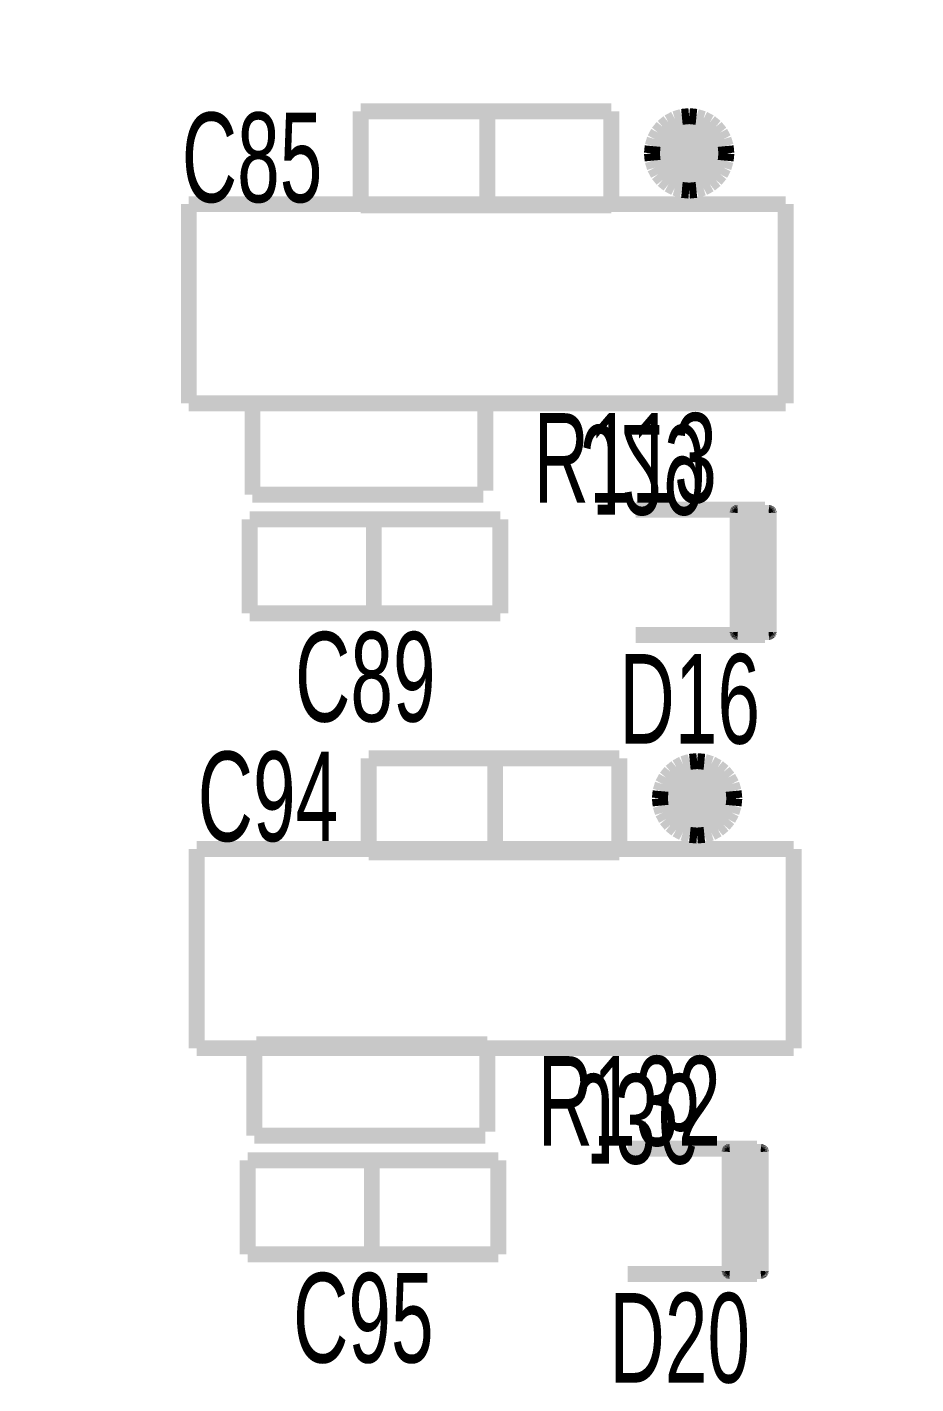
# Model space of a CAD drawing. Extents: x 0 to 105, y 0 to 80.
# Drawn here: x 11.35 to 22.69, y 62.69 to 80 of the extents above; entities that cross this region are included whole.
import ezdxf
from ezdxf.enums import TextEntityAlignment as Align

# ---------------------------------------------------------------- set-up
doc = ezdxf.new("R2010")
doc.units = 0
for name, color, linetype in [('BOARD_OUTLINE', 2, 'CONTINUOUS'), ('SILKSCREEN_BOTTOM', 6, 'CONTINUOUS'), ('SILKSCREEN_TOP', 4, 'CONTINUOUS')]:
    doc.layers.add(name, color=color, linetype=linetype)

msp = doc.modelspace()

# ---------------------------------------------------------------- linework, layer by layer
at = {"layer": 'BOARD_OUTLINE', "color": 2, "const_width": 0.000001}
msp.add_lwpolyline([(105, 80), (0, 80)], dxfattribs=at)
at = {"layer": 'SILKSCREEN_BOTTOM', "color": 6, "const_width": 0.2032}
for points in [[(19.706567, 78.8553), (19.617398, 78.828251)], [(19.706567, 78.8553), (19.617398, 78.828251)], [(19.7993, 78.864434), (19.706567, 78.8553)], [(19.7993, 78.864434), (19.706567, 78.8553)], [(19.892033, 78.8553), (19.7993, 78.864434)], [(19.892033, 78.8553), (19.7993, 78.864434)], [(19.981202, 78.828251), (19.892033, 78.8553)], [(19.981202, 78.828251), (19.892033, 78.8553)], [(19.463188, 78.725212), (19.404075, 78.653181)], [(19.463188, 78.725212), (19.404075, 78.653181)], [(19.535219, 78.784325), (19.463188, 78.725212)], [(19.535219, 78.784325), (19.463188, 78.725212)], [(19.617398, 78.828251), (19.535219, 78.784325)], [(19.617398, 78.828251), (19.535219, 78.784325)], [(20.063381, 78.784325), (19.981202, 78.828251)], [(20.063381, 78.784325), (19.981202, 78.828251)], [(20.135412, 78.725212), (20.063381, 78.784325)], [(20.135412, 78.725212), (20.063381, 78.784325)], [(20.194525, 78.653181), (20.135412, 78.725212)], [(20.194525, 78.653181), (20.135412, 78.725212)], [(19.360149, 78.571002), (19.3331, 78.481833)], [(19.360149, 78.571002), (19.3331, 78.481833)], [(19.404075, 78.653181), (19.360149, 78.571002)], [(19.404075, 78.653181), (19.360149, 78.571002)], [(20.238451, 78.571002), (20.194525, 78.653181)], [(20.238451, 78.571002), (20.194525, 78.653181)], [(20.2655, 78.481833), (20.238451, 78.571002)], [(20.2655, 78.481833), (20.238451, 78.571002)], [(19.3331, 78.481833), (19.323966, 78.3891)], [(19.3331, 78.481833), (19.323966, 78.3891)], [(19.323966, 78.3891), (19.3331, 78.296367)], [(19.323966, 78.3891), (19.3331, 78.296367)], [(20.274634, 78.3891), (20.2655, 78.481833)], [(20.274634, 78.3891), (20.2655, 78.481833)], [(20.2655, 78.296367), (20.274634, 78.3891)], [(20.2655, 78.296367), (20.274634, 78.3891)], [(20.274634, 78.3891), (20.274634, 78.3891)], [(19.3331, 78.296367), (19.360149, 78.207198)], [(19.3331, 78.296367), (19.360149, 78.207198)], [(19.360149, 78.207198), (19.404075, 78.125019)], [(19.360149, 78.207198), (19.404075, 78.125019)], [(20.194525, 78.125019), (20.238451, 78.207198)], [(20.194525, 78.125019), (20.238451, 78.207198)], [(20.238451, 78.207198), (20.2655, 78.296367)], [(20.238451, 78.207198), (20.2655, 78.296367)], [(19.404075, 78.125019), (19.463188, 78.052988)], [(19.404075, 78.125019), (19.463188, 78.052988)], [(19.463188, 78.052988), (19.535219, 77.993875)], [(19.463188, 78.052988), (19.535219, 77.993875)], [(19.535219, 77.993875), (19.617398, 77.949949)], [(19.535219, 77.993875), (19.617398, 77.949949)], [(19.981202, 77.949949), (20.063381, 77.993875)], [(19.981202, 77.949949), (20.063381, 77.993875)], [(20.063381, 77.993875), (20.135412, 78.052988)], [(20.063381, 77.993875), (20.135412, 78.052988)], [(20.135412, 78.052988), (20.194525, 78.125019)], [(20.135412, 78.052988), (20.194525, 78.125019)], [(19.617398, 77.949949), (19.706567, 77.9229)], [(19.617398, 77.949949), (19.706567, 77.9229)], [(19.706567, 77.9229), (19.7993, 77.913766)], [(19.706567, 77.9229), (19.7993, 77.913766)], [(19.7993, 77.913766), (19.892033, 77.9229)], [(19.7993, 77.913766), (19.892033, 77.9229)], [(19.892033, 77.9229), (19.981202, 77.949949)], [(19.892033, 77.9229), (19.981202, 77.949949)], [(13.4112, 77.7414), (21.0312, 77.7414)], [(13.4112, 75.2014), (13.4112, 77.7414)], [(21.0312, 77.7414), (21.0312, 75.2014)], [(21.0312, 75.2014), (13.4112, 75.2014)], [(19.636819, 70.554725), (19.564788, 70.495612)], [(19.636819, 70.554725), (19.564788, 70.495612)], [(19.718998, 70.598651), (19.636819, 70.554725)], [(19.718998, 70.598651), (19.636819, 70.554725)], [(19.808167, 70.6257), (19.718998, 70.598651)], [(19.808167, 70.6257), (19.718998, 70.598651)], [(19.9009, 70.634834), (19.808167, 70.6257)], [(19.9009, 70.634834), (19.808167, 70.6257)], [(19.993633, 70.6257), (19.9009, 70.634834)], [(19.993633, 70.6257), (19.9009, 70.634834)], [(20.082802, 70.598651), (19.993633, 70.6257)], [(20.082802, 70.598651), (19.993633, 70.6257)], [(20.164981, 70.554725), (20.082802, 70.598651)], [(20.164981, 70.554725), (20.082802, 70.598651)], [(20.237012, 70.495612), (20.164981, 70.554725)], [(20.237012, 70.495612), (20.164981, 70.554725)], [(19.505675, 70.423581), (19.461749, 70.341402)], [(19.505675, 70.423581), (19.461749, 70.341402)], [(19.564788, 70.495612), (19.505675, 70.423581)], [(19.564788, 70.495612), (19.505675, 70.423581)], [(20.296125, 70.423581), (20.237012, 70.495612)], [(20.296125, 70.423581), (20.237012, 70.495612)], [(20.340051, 70.341402), (20.296125, 70.423581)], [(20.340051, 70.341402), (20.296125, 70.423581)], [(19.4347, 70.252233), (19.425566, 70.1595)], [(19.4347, 70.252233), (19.425566, 70.1595)], [(19.461749, 70.341402), (19.4347, 70.252233)], [(19.461749, 70.341402), (19.4347, 70.252233)], [(20.3671, 70.252233), (20.340051, 70.341402)], [(20.3671, 70.252233), (20.340051, 70.341402)], [(20.376234, 70.1595), (20.3671, 70.252233)], [(20.376234, 70.1595), (20.3671, 70.252233)], [(19.425566, 70.1595), (19.4347, 70.066767)], [(19.425566, 70.1595), (19.4347, 70.066767)], [(19.4347, 70.066767), (19.461749, 69.977598)], [(19.4347, 70.066767), (19.461749, 69.977598)], [(20.340051, 69.977598), (20.3671, 70.066767)], [(20.340051, 69.977598), (20.3671, 70.066767)], [(20.3671, 70.066767), (20.376234, 70.1595)], [(20.3671, 70.066767), (20.376234, 70.1595)], [(20.376234, 70.1595), (20.376234, 70.1595)], [(19.461749, 69.977598), (19.505675, 69.895419)], [(19.461749, 69.977598), (19.505675, 69.895419)], [(19.505675, 69.895419), (19.564788, 69.823388)], [(19.505675, 69.895419), (19.564788, 69.823388)], [(20.237012, 69.823388), (20.296125, 69.895419)], [(20.237012, 69.823388), (20.296125, 69.895419)], [(20.296125, 69.895419), (20.340051, 69.977598)], [(20.296125, 69.895419), (20.340051, 69.977598)], [(19.564788, 69.823388), (19.636819, 69.764275)], [(19.564788, 69.823388), (19.636819, 69.764275)], [(19.636819, 69.764275), (19.718998, 69.720349)], [(19.636819, 69.764275), (19.718998, 69.720349)], [(19.718998, 69.720349), (19.808167, 69.6933)], [(19.718998, 69.720349), (19.808167, 69.6933)], [(19.808167, 69.6933), (19.9009, 69.684166)], [(19.808167, 69.6933), (19.9009, 69.684166)], [(19.9009, 69.684166), (19.993633, 69.6933)], [(19.9009, 69.684166), (19.993633, 69.6933)], [(19.993633, 69.6933), (20.082802, 69.720349)], [(19.993633, 69.6933), (20.082802, 69.720349)], [(20.082802, 69.720349), (20.164981, 69.764275)], [(20.082802, 69.720349), (20.164981, 69.764275)], [(20.164981, 69.764275), (20.237012, 69.823388)], [(20.164981, 69.764275), (20.237012, 69.823388)], [(13.5128, 69.5118), (21.1328, 69.5118)], [(13.5128, 66.9718), (13.5128, 69.5118)], [(21.1328, 69.5118), (21.1328, 66.9718)], [(21.1328, 66.9718), (13.5128, 66.9718)]]:
    msp.add_lwpolyline(points, dxfattribs=at)
at = {"layer": 'SILKSCREEN_BOTTOM', "color": 6}
for points in [[(20.274634, 78.389104), (19.53522, 78.784328), (19.404076, 78.653184), (19.463188, 78.725216)], [(20.274634, 78.389104), (19.706568, 78.855296), (19.53522, 78.784328), (19.617398, 78.828248)], [(20.274634, 78.389104), (19.892032, 78.855296), (19.706568, 78.855296), (19.7993, 78.864432)], [(20.274634, 78.389104), (20.06338, 78.784328), (19.892032, 78.855296), (19.981202, 78.828248)], [(20.274634, 78.389104), (20.194524, 78.653184), (20.06338, 78.784328), (20.135412, 78.725216)], [(20.274634, 78.389104), (19.404076, 78.653184), (19.3331, 78.481832), (19.360148, 78.571)], [(20.274634, 78.389104), (20.2655, 78.481832), (20.194524, 78.653184), (20.238452, 78.571)], [(20.274634, 78.389104), (19.3331, 78.481832), (19.3331, 78.296368), (19.323966, 78.389104)], [(20.274634, 78.389104), (19.3331, 78.296368), (19.404076, 78.125016), (19.360148, 78.2072)], [(20.274634, 78.389104), (19.404076, 78.125016), (19.53522, 77.993872), (19.463188, 78.052992)], [(20.274634, 78.389104), (19.53522, 77.993872), (19.706568, 77.922896), (19.617398, 77.949952)], [(20.274634, 78.389104), (19.706568, 77.922896), (19.892032, 77.922896), (19.7993, 77.913768)], [(20.274634, 78.389104), (19.892032, 77.922896), (20.06338, 77.993872), (19.981202, 77.949952)], [(20.274634, 78.389104), (20.06338, 77.993872), (20.194524, 78.125016), (20.135412, 78.052992)], [(20.274634, 78.389104), (20.194524, 78.125016), (20.2655, 78.296368), (20.238452, 78.2072)], [(20.274634, 78.389104), (20.2655, 78.296368), (20.274634, 78.389104)], [(20.376234, 70.159504), (19.993632, 70.625696), (19.808168, 70.625696), (19.9009, 70.634832)], [(20.376234, 70.159504), (19.63682, 70.554728), (19.505676, 70.423584), (19.564788, 70.495616)], [(20.376234, 70.159504), (19.808168, 70.625696), (19.63682, 70.554728), (19.718998, 70.598648)], [(20.376234, 70.159504), (20.16498, 70.554728), (19.993632, 70.625696), (20.082802, 70.598648)], [(20.376234, 70.159504), (20.296124, 70.423584), (20.16498, 70.554728), (20.237012, 70.495616)], [(20.376234, 70.159504), (19.505676, 70.423584), (19.4347, 70.252232), (19.461748, 70.3414)], [(20.376234, 70.159504), (20.3671, 70.252232), (20.296124, 70.423584), (20.340052, 70.3414)], [(20.376234, 70.159504), (19.4347, 70.252232), (19.4347, 70.066768), (19.425566, 70.159504)], [(20.376234, 70.159504), (19.4347, 70.066768), (19.505676, 69.895416), (19.461748, 69.9776)], [(20.376234, 70.159504), (19.505676, 69.895416), (19.63682, 69.764272), (19.564788, 69.823392)], [(20.376234, 70.159504), (19.63682, 69.764272), (19.808168, 69.693296), (19.718998, 69.720352)], [(20.376234, 70.159504), (19.808168, 69.693296), (19.993632, 69.693296), (19.9009, 69.684168)], [(20.376234, 70.159504), (19.993632, 69.693296), (20.16498, 69.764272), (20.082802, 69.720352)], [(20.376234, 70.159504), (20.16498, 69.764272), (20.296124, 69.895416), (20.237012, 69.823392)], [(20.376234, 70.159504), (20.296124, 69.895416), (20.3671, 70.066768), (20.340052, 69.9776)], [(20.376234, 70.159504), (20.3671, 70.066768), (20.376234, 70.159504)]]:
    msp.add_solid(points, dxfattribs=at)
at = {"layer": 'SILKSCREEN_TOP', "color": 4}
for points, const_width in [([(18.806, 78.9256), (15.606, 78.9256)], 0.2032), ([(15.606, 78.9256), (15.606, 77.7256)], 0.2032), ([(17.2212, 78.9098), (17.2212, 77.7414)], 0.2032), ([(18.806, 77.7256), (18.806, 78.9256)], 0.2032), ([(15.606, 77.7256), (18.806, 77.7256)], 0.2032), ([(14.224, 75.1506), (14.224, 74.033)], 0.2032), ([(17.1958, 75.2014), (14.2494, 75.2014)], 0.2032), ([(17.1958, 74.0838), (17.1958, 75.1506)], 0.2032), ([(14.224, 74.033), (17.1704, 74.033)], 0.2032), ([(20.767, 73.8424), (19.117, 73.8424)], 0.2032), ([(17.3886, 73.7186), (14.1886, 73.7186)], 0.2032), ([(14.1886, 73.7186), (14.1886, 72.5186)], 0.2032), ([(15.7734, 72.5344), (15.7734, 73.7028)], 0.2032), ([(17.3886, 72.5186), (17.3886, 73.7186)], 0.2032), ([(20.367616, 73.812222), (20.367, 73.8044)], 0.1), ([(20.367616, 73.812222), (20.367, 73.8044)], 0.1), ([(20.367, 73.8044), (20.367, 72.2804)], 0.1), ([(20.367, 73.8044), (20.367, 72.2804)], 0.1), ([(20.369448, 73.819851), (20.367616, 73.812222)], 0.1), ([(20.369448, 73.819851), (20.367616, 73.812222)], 0.1), ([(20.37245, 73.8271), (20.369448, 73.819851)], 0.1), ([(20.37245, 73.8271), (20.369448, 73.819851)], 0.1), ([(20.37655, 73.83379), (20.37245, 73.8271)], 0.1), ([(20.37655, 73.83379), (20.37245, 73.8271)], 0.1), ([(20.381645, 73.839756), (20.37655, 73.83379)], 0.1), ([(20.381645, 73.839756), (20.37655, 73.83379)], 0.1), ([(20.387611, 73.844851), (20.381645, 73.839756)], 0.1), ([(20.387611, 73.844851), (20.381645, 73.839756)], 0.1), ([(20.394301, 73.848951), (20.387611, 73.844851)], 0.1), ([(20.394301, 73.848951), (20.387611, 73.844851)], 0.1), ([(20.40155, 73.851953), (20.394301, 73.848951)], 0.1), ([(20.40155, 73.851953), (20.394301, 73.848951)], 0.1), ([(20.409179, 73.853785), (20.40155, 73.851953)], 0.1), ([(20.409179, 73.853785), (20.40155, 73.851953)], 0.1), ([(20.417, 73.8544), (20.409179, 73.853785)], 0.1), ([(20.417, 73.8544), (20.409179, 73.853785)], 0.1), ([(20.817, 73.8544), (20.417, 73.8544)], 0.1), ([(20.817, 73.8544), (20.417, 73.8544)], 0.1), ([(20.824821, 73.853784), (20.817, 73.8544)], 0.1), ([(20.824821, 73.853784), (20.817, 73.8544)], 0.1), ([(20.83245, 73.851952), (20.824821, 73.853784)], 0.1), ([(20.83245, 73.851952), (20.824821, 73.853784)], 0.1), ([(20.839699, 73.84895), (20.83245, 73.851952)], 0.1), ([(20.839699, 73.84895), (20.83245, 73.851952)], 0.1), ([(20.846389, 73.84485), (20.839699, 73.84895)], 0.1), ([(20.846389, 73.84485), (20.839699, 73.84895)], 0.1), ([(20.852355, 73.839755), (20.846389, 73.84485)], 0.1), ([(20.852355, 73.839755), (20.846389, 73.84485)], 0.1), ([(20.85745, 73.833789), (20.852355, 73.839755)], 0.1), ([(20.85745, 73.833789), (20.852355, 73.839755)], 0.1), ([(20.86155, 73.827099), (20.85745, 73.833789)], 0.1), ([(20.86155, 73.827099), (20.85745, 73.833789)], 0.1), ([(20.864552, 73.81985), (20.86155, 73.827099)], 0.1), ([(20.864552, 73.81985), (20.86155, 73.827099)], 0.1), ([(20.866384, 73.812221), (20.864552, 73.81985)], 0.1), ([(20.866384, 73.812221), (20.864552, 73.81985)], 0.1), ([(20.867, 73.8044), (20.866384, 73.812221)], 0.1), ([(20.867, 73.8044), (20.866384, 73.812221)], 0.1), ([(20.867, 72.2804), (20.867, 73.8044)], 0.1), ([(20.867, 72.2804), (20.867, 73.8044)], 0.1), ([(14.1886, 72.5186), (17.3886, 72.5186)], 0.2032), ([(19.117, 72.2424), (20.767, 72.2424)], 0.2032), ([(20.367, 72.2804), (20.367616, 72.272579)], 0.1), ([(20.367, 72.2804), (20.367616, 72.272579)], 0.1), ([(20.367616, 72.272579), (20.369448, 72.26495)], 0.1), ([(20.367616, 72.272579), (20.369448, 72.26495)], 0.1), ([(20.369448, 72.26495), (20.37245, 72.257701)], 0.1), ([(20.369448, 72.26495), (20.37245, 72.257701)], 0.1), ([(20.37245, 72.257701), (20.37655, 72.251011)], 0.1), ([(20.37245, 72.257701), (20.37655, 72.251011)], 0.1), ([(20.37655, 72.251011), (20.381645, 72.245045)], 0.1), ([(20.37655, 72.251011), (20.381645, 72.245045)], 0.1), ([(20.381645, 72.245045), (20.387611, 72.23995)], 0.1), ([(20.381645, 72.245045), (20.387611, 72.23995)], 0.1), ([(20.387611, 72.23995), (20.394301, 72.23585)], 0.1), ([(20.387611, 72.23995), (20.394301, 72.23585)], 0.1), ([(20.394301, 72.23585), (20.40155, 72.232848)], 0.1), ([(20.394301, 72.23585), (20.40155, 72.232848)], 0.1), ([(20.40155, 72.232848), (20.409179, 72.231016)], 0.1), ([(20.40155, 72.232848), (20.409179, 72.231016)], 0.1), ([(20.409179, 72.231016), (20.417, 72.2304)], 0.1), ([(20.409179, 72.231016), (20.417, 72.2304)], 0.1), ([(20.417, 72.2304), (20.817, 72.2304)], 0.1), ([(20.417, 72.2304), (20.817, 72.2304)], 0.1), ([(20.817, 72.2304), (20.824821, 72.231015)], 0.1), ([(20.817, 72.2304), (20.824821, 72.231015)], 0.1), ([(20.824821, 72.231015), (20.83245, 72.232847)], 0.1), ([(20.824821, 72.231015), (20.83245, 72.232847)], 0.1), ([(20.83245, 72.232847), (20.839699, 72.235849)], 0.1), ([(20.83245, 72.232847), (20.839699, 72.235849)], 0.1), ([(20.839699, 72.235849), (20.846389, 72.239949)], 0.1), ([(20.839699, 72.235849), (20.846389, 72.239949)], 0.1), ([(20.846389, 72.239949), (20.852355, 72.245044)], 0.1), ([(20.846389, 72.239949), (20.852355, 72.245044)], 0.1), ([(20.852355, 72.245044), (20.85745, 72.25101)], 0.1), ([(20.852355, 72.245044), (20.85745, 72.25101)], 0.1), ([(20.85745, 72.25101), (20.86155, 72.2577)], 0.1), ([(20.85745, 72.25101), (20.86155, 72.2577)], 0.1), ([(20.86155, 72.2577), (20.864552, 72.264949)], 0.1), ([(20.86155, 72.2577), (20.864552, 72.264949)], 0.1), ([(20.864552, 72.264949), (20.866384, 72.272578)], 0.1), ([(20.864552, 72.264949), (20.866384, 72.272578)], 0.1), ([(20.866384, 72.272578), (20.867, 72.2804)], 0.1), ([(20.866384, 72.272578), (20.867, 72.2804)], 0.1), ([(18.9076, 70.6706), (15.7076, 70.6706)], 0.2032), ([(15.7076, 70.6706), (15.7076, 69.4706)], 0.2032), ([(17.3228, 70.6548), (17.3228, 69.4864)], 0.2032), ([(18.9076, 69.4706), (18.9076, 70.6706)], 0.2032), ([(15.7076, 69.4706), (18.9076, 69.4706)], 0.2032), ([(14.2494, 66.9718), (14.2494, 65.8542)], 0.2032), ([(17.2212, 67.0226), (14.2748, 67.0226)], 0.2032), ([(17.2212, 65.905), (17.2212, 66.9718)], 0.2032), ([(14.2494, 65.8542), (17.1958, 65.8542)], 0.2032), ([(20.6654, 65.689), (19.0154, 65.689)], 0.2032), ([(17.3632, 65.5398), (14.1632, 65.5398)], 0.2032), ([(14.1632, 65.5398), (14.1632, 64.3398)], 0.2032), ([(15.748, 64.3556), (15.748, 65.524)], 0.2032), ([(17.3632, 64.3398), (17.3632, 65.5398)], 0.2032), ([(20.266016, 65.658822), (20.2654, 65.651)], 0.1), ([(20.266016, 65.658822), (20.2654, 65.651)], 0.1), ([(20.2654, 65.651), (20.2654, 64.127)], 0.1), ([(20.2654, 65.651), (20.2654, 64.127)], 0.1), ([(20.267848, 65.666451), (20.266016, 65.658822)], 0.1), ([(20.267848, 65.666451), (20.266016, 65.658822)], 0.1), ([(20.27085, 65.6737), (20.267848, 65.666451)], 0.1), ([(20.27085, 65.6737), (20.267848, 65.666451)], 0.1), ([(20.27495, 65.68039), (20.27085, 65.6737)], 0.1), ([(20.27495, 65.68039), (20.27085, 65.6737)], 0.1), ([(20.280045, 65.686356), (20.27495, 65.68039)], 0.1), ([(20.280045, 65.686356), (20.27495, 65.68039)], 0.1), ([(20.286011, 65.691451), (20.280045, 65.686356)], 0.1), ([(20.286011, 65.691451), (20.280045, 65.686356)], 0.1), ([(20.292701, 65.695551), (20.286011, 65.691451)], 0.1), ([(20.292701, 65.695551), (20.286011, 65.691451)], 0.1), ([(20.29995, 65.698553), (20.292701, 65.695551)], 0.1), ([(20.29995, 65.698553), (20.292701, 65.695551)], 0.1), ([(20.307579, 65.700385), (20.29995, 65.698553)], 0.1), ([(20.307579, 65.700385), (20.29995, 65.698553)], 0.1), ([(20.3154, 65.701), (20.307579, 65.700385)], 0.1), ([(20.3154, 65.701), (20.307579, 65.700385)], 0.1), ([(20.7154, 65.701), (20.3154, 65.701)], 0.1), ([(20.7154, 65.701), (20.3154, 65.701)], 0.1), ([(20.723221, 65.700384), (20.7154, 65.701)], 0.1), ([(20.723221, 65.700384), (20.7154, 65.701)], 0.1), ([(20.73085, 65.698552), (20.723221, 65.700384)], 0.1), ([(20.73085, 65.698552), (20.723221, 65.700384)], 0.1), ([(20.738099, 65.69555), (20.73085, 65.698552)], 0.1), ([(20.738099, 65.69555), (20.73085, 65.698552)], 0.1), ([(20.744789, 65.69145), (20.738099, 65.69555)], 0.1), ([(20.744789, 65.69145), (20.738099, 65.69555)], 0.1), ([(20.750755, 65.686355), (20.744789, 65.69145)], 0.1), ([(20.750755, 65.686355), (20.744789, 65.69145)], 0.1), ([(20.75585, 65.680389), (20.750755, 65.686355)], 0.1), ([(20.75585, 65.680389), (20.750755, 65.686355)], 0.1), ([(20.75995, 65.673699), (20.75585, 65.680389)], 0.1), ([(20.75995, 65.673699), (20.75585, 65.680389)], 0.1), ([(20.762952, 65.66645), (20.75995, 65.673699)], 0.1), ([(20.762952, 65.66645), (20.75995, 65.673699)], 0.1), ([(20.764784, 65.658821), (20.762952, 65.66645)], 0.1), ([(20.764784, 65.658821), (20.762952, 65.66645)], 0.1), ([(20.7654, 65.651), (20.764784, 65.658821)], 0.1), ([(20.7654, 65.651), (20.764784, 65.658821)], 0.1), ([(20.7654, 64.127), (20.7654, 65.651)], 0.1), ([(20.7654, 64.127), (20.7654, 65.651)], 0.1), ([(14.1632, 64.3398), (17.3632, 64.3398)], 0.2032), ([(19.0154, 64.089), (20.6654, 64.089)], 0.2032), ([(20.2654, 64.127), (20.266016, 64.119179)], 0.1), ([(20.2654, 64.127), (20.266016, 64.119179)], 0.1), ([(20.266016, 64.119179), (20.267848, 64.11155)], 0.1), ([(20.266016, 64.119179), (20.267848, 64.11155)], 0.1), ([(20.267848, 64.11155), (20.27085, 64.104301)], 0.1), ([(20.267848, 64.11155), (20.27085, 64.104301)], 0.1), ([(20.27085, 64.104301), (20.27495, 64.097611)], 0.1), ([(20.27085, 64.104301), (20.27495, 64.097611)], 0.1), ([(20.27495, 64.097611), (20.280045, 64.091645)], 0.1), ([(20.27495, 64.097611), (20.280045, 64.091645)], 0.1), ([(20.280045, 64.091645), (20.286011, 64.08655)], 0.1), ([(20.280045, 64.091645), (20.286011, 64.08655)], 0.1), ([(20.286011, 64.08655), (20.292701, 64.08245)], 0.1), ([(20.286011, 64.08655), (20.292701, 64.08245)], 0.1), ([(20.292701, 64.08245), (20.29995, 64.079448)], 0.1), ([(20.292701, 64.08245), (20.29995, 64.079448)], 0.1), ([(20.29995, 64.079448), (20.307579, 64.077616)], 0.1), ([(20.29995, 64.079448), (20.307579, 64.077616)], 0.1), ([(20.307579, 64.077616), (20.3154, 64.077)], 0.1), ([(20.307579, 64.077616), (20.3154, 64.077)], 0.1), ([(20.3154, 64.077), (20.7154, 64.077)], 0.1), ([(20.3154, 64.077), (20.7154, 64.077)], 0.1), ([(20.7154, 64.077), (20.723221, 64.077615)], 0.1), ([(20.7154, 64.077), (20.723221, 64.077615)], 0.1), ([(20.723221, 64.077615), (20.73085, 64.079447)], 0.1), ([(20.723221, 64.077615), (20.73085, 64.079447)], 0.1), ([(20.73085, 64.079447), (20.738099, 64.082449)], 0.1), ([(20.73085, 64.079447), (20.738099, 64.082449)], 0.1), ([(20.738099, 64.082449), (20.744789, 64.086549)], 0.1), ([(20.738099, 64.082449), (20.744789, 64.086549)], 0.1), ([(20.744789, 64.086549), (20.750755, 64.091644)], 0.1), ([(20.744789, 64.086549), (20.750755, 64.091644)], 0.1), ([(20.750755, 64.091644), (20.75585, 64.09761)], 0.1), ([(20.750755, 64.091644), (20.75585, 64.09761)], 0.1), ([(20.75585, 64.09761), (20.75995, 64.1043)], 0.1), ([(20.75585, 64.09761), (20.75995, 64.1043)], 0.1), ([(20.75995, 64.1043), (20.762952, 64.111549)], 0.1), ([(20.75995, 64.1043), (20.762952, 64.111549)], 0.1), ([(20.762952, 64.111549), (20.764784, 64.119178)], 0.1), ([(20.762952, 64.111549), (20.764784, 64.119178)], 0.1), ([(20.764784, 64.119178), (20.7654, 64.127)], 0.1), ([(20.764784, 64.119178), (20.7654, 64.127)], 0.1)]:
    msp.add_lwpolyline(points, dxfattribs=dict(at, const_width=const_width))
for points in [[(20.817, 72.2304), (20.367616, 73.812224), (20.367, 72.2804), (20.367, 73.8044)], [(20.817, 72.2304), (20.37245, 73.827104), (20.367616, 73.812224), (20.369448, 73.819848)], [(20.817, 72.2304), (20.381644, 73.83976), (20.37245, 73.827104), (20.37655, 73.833792)], [(20.817, 72.2304), (20.3943, 73.848952), (20.381644, 73.83976), (20.387612, 73.844848)], [(20.817, 72.2304), (20.40918, 73.853784), (20.3943, 73.848952), (20.40155, 73.851952)], [(20.817, 72.2304), (20.817, 73.8544), (20.40918, 73.853784), (20.417, 73.8544)], [(20.817, 72.2304), (20.83245, 73.851952), (20.817, 73.8544), (20.82482, 73.853784)], [(20.817, 72.2304), (20.846388, 73.844848), (20.83245, 73.851952), (20.8397, 73.848952)], [(20.817, 72.2304), (20.85745, 73.833792), (20.846388, 73.844848), (20.852356, 73.839752)], [(20.817, 72.2304), (20.864552, 73.819848), (20.85745, 73.833792), (20.86155, 73.827096)], [(20.817, 72.2304), (20.867, 73.8044), (20.864552, 73.819848), (20.866384, 73.812224)], [(20.817, 72.2304), (20.866384, 72.272576), (20.867, 73.8044), (20.867, 72.2804)], [(20.817, 72.2304), (20.367, 72.2804), (20.369448, 72.264952), (20.367616, 72.272576)], [(20.817, 72.2304), (20.369448, 72.264952), (20.37655, 72.251008), (20.37245, 72.257704)], [(20.817, 72.2304), (20.37655, 72.251008), (20.387612, 72.239952), (20.381644, 72.245048)], [(20.817, 72.2304), (20.387612, 72.239952), (20.40155, 72.232848), (20.3943, 72.235848)], [(20.817, 72.2304), (20.40155, 72.232848), (20.417, 72.2304), (20.40918, 72.231016)], [(20.817, 72.2304), (20.86155, 72.257696), (20.866384, 72.272576), (20.864552, 72.264952)], [(20.817, 72.2304), (20.852356, 72.24504), (20.86155, 72.257696), (20.85745, 72.251008)], [(20.817, 72.2304), (20.8397, 72.235848), (20.852356, 72.24504), (20.846388, 72.239952)], [(20.817, 72.2304), (20.82482, 72.231016), (20.8397, 72.235848), (20.83245, 72.232848)], [(20.7154, 64.077), (20.266016, 65.658824), (20.2654, 64.127), (20.2654, 65.651)], [(20.7154, 64.077), (20.27085, 65.6737), (20.266016, 65.658824), (20.267848, 65.666452)], [(20.7154, 64.077), (20.280044, 65.686356), (20.27085, 65.6737), (20.27495, 65.680392)], [(20.7154, 64.077), (20.2927, 65.695552), (20.280044, 65.686356), (20.286012, 65.691452)], [(20.7154, 64.077), (20.30758, 65.700384), (20.2927, 65.695552), (20.29995, 65.698552)], [(20.7154, 64.077), (20.7154, 65.701), (20.30758, 65.700384), (20.3154, 65.701)], [(20.7154, 64.077), (20.73085, 65.698552), (20.7154, 65.701), (20.72322, 65.700384)], [(20.7154, 64.077), (20.744788, 65.691448), (20.73085, 65.698552), (20.7381, 65.695552)], [(20.7154, 64.077), (20.75585, 65.680388), (20.744788, 65.691448), (20.750756, 65.686356)], [(20.7154, 64.077), (20.762952, 65.666448), (20.75585, 65.680388), (20.75995, 65.6737)], [(20.7154, 64.077), (20.7654, 65.651), (20.762952, 65.666448), (20.764784, 65.65882)], [(20.7154, 64.077), (20.764784, 64.119176), (20.7654, 65.651), (20.7654, 64.127)], [(20.7154, 64.077), (20.2654, 64.127), (20.267848, 64.111552), (20.266016, 64.11918)], [(20.7154, 64.077), (20.267848, 64.111552), (20.27495, 64.097612), (20.27085, 64.1043)], [(20.7154, 64.077), (20.27495, 64.097612), (20.286012, 64.086552), (20.280044, 64.091644)], [(20.7154, 64.077), (20.286012, 64.086552), (20.29995, 64.079448), (20.2927, 64.082448)], [(20.7154, 64.077), (20.29995, 64.079448), (20.3154, 64.077), (20.30758, 64.077616)], [(20.7154, 64.077), (20.75995, 64.1043), (20.764784, 64.119176), (20.762952, 64.111548)], [(20.7154, 64.077), (20.750756, 64.091644), (20.75995, 64.1043), (20.75585, 64.097608)], [(20.7154, 64.077), (20.7381, 64.082448), (20.750756, 64.091644), (20.744788, 64.086548)], [(20.7154, 64.077), (20.72322, 64.077616), (20.7381, 64.082448), (20.73085, 64.079448)]]:
    msp.add_solid(points, dxfattribs=at)

# ---------------------------------------------------------------- texts
at = {"layer": 'SILKSCREEN_BOTTOM', "text_generation_flag": 2, "width": 0.64}
for s, p in [('J29', (19.22272, 74.3505)), ('J36', (19.14652, 66.0701))]:
    msp.add_text(s, height=1.143, rotation=180, dxfattribs=at).set_placement(p, align=Align.MIDDLE_CENTER)
at = {"layer": 'SILKSCREEN_TOP', "width": 0.64}
for s, p in [('C85', (14.21892, 78.3383)), ('R113', (18.98396, 74.5029)), ('C89', (15.6648, 71.7104)), ('D16', (19.80692, 71.4295)), ('C94', (14.42212, 70.1849)), ('R132', (19.03476, 66.2987)), ('C95', (15.6394, 63.5316)), ('D20', (19.67992, 63.2761))]:
    msp.add_text(s, height=1.143, dxfattribs=at).set_placement(p, align=Align.MIDDLE_CENTER)

doc.saveas('drawing.dxf')
